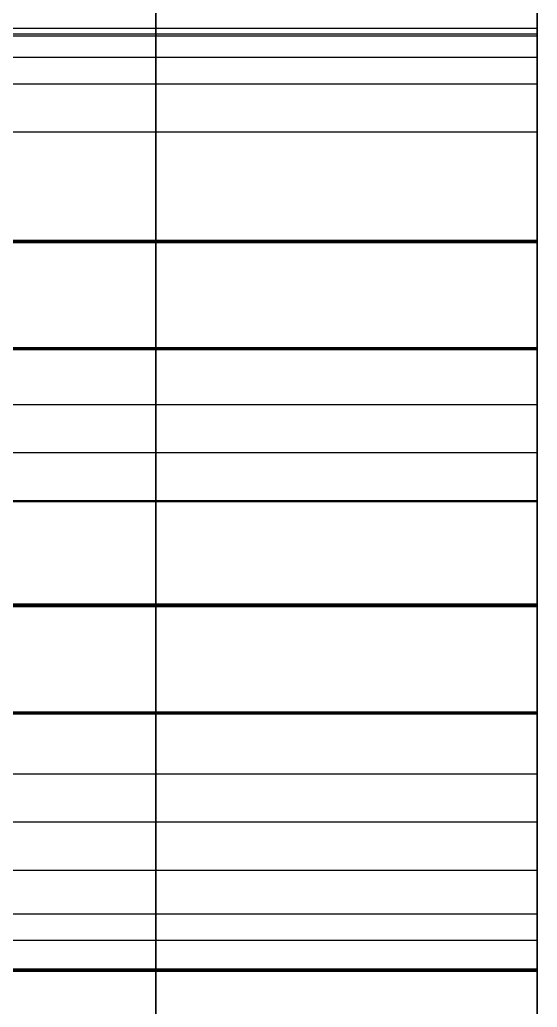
# Model space of a CAD drawing. Header units: millimetres. Extents: x -85 to 1059, y -155 to 155.
# Drawn here: x 1002.59 to 1007, y 11.41 to 19.82 of the extents above; entities that cross this region are included whole.
import ezdxf

# ---------------------------------------------------------------- set-up
doc = ezdxf.new("R2010")
doc.units = ezdxf.units.MM
doc.header["$MEASUREMENT"] = 0
doc.layers.add('Default', color=7, linetype='Continuous', true_color=0x000000)

msp = doc.modelspace()

# ---------------------------------------------------------------- linework, layer by layer
at = {"layer": 'Default'}
msp.add_line((1007, 11.1019, 0.0002), (1007, 140.002, 0.0002), dxfattribs=at)
for points, degree, knots in [([(1007, 0.3488, 139.7504), (1007, -76.9709, 139.7504), (1007, -139.6511, 77.0702), (1007, -139.6511, -0.2498), (1007, -139.6511, -77.5699), (1007, -76.9709, -140.2497), (1007, 0.3488, -140.2497), (1007, 77.6689, -140.2497), (1007, 140.349, -77.5699), (1007, 140.349, -0.2498), (1007, 140.349, 77.0702), (1007, 77.6689, 139.7504), (1007, 0.3488, 139.7504)], 3, [20636, 20636, 20636, 20636, 20637, 20637, 20637, 20638, 20638, 20638, 20639, 20639, 20639, 20640, 20640, 20640, 20640]), ([(1003.75, 0.0018, 140.0004), (1003.75, -77.318, 140.0004), (1003.75, -139.9981, 77.3202), (1003.75, -139.9981, 0.0002), (1003.75, -139.9981, -77.3199), (1003.75, -77.318, -139.9997), (1003.75, 0.0018, -139.9997), (1003.75, 77.3215, -139.9997), (1003.75, 140.002, -77.3199), (1003.75, 140.002, 0.0002), (1003.75, 140.002, 77.3202), (1003.75, 77.3215, 140.0004), (1003.75, 0.0018, 140.0004)], 3, [-1, -1, -1, -1, 0, 0, 0, 1, 1, 1, 2, 2, 2, 3, 3, 3, 3]), ([(1007, 0.0018, 140.0004), (1007, -77.318, 140.0004), (1007, -139.9981, 77.3202), (1007, -139.9981, 0.0002), (1007, -139.9981, -77.3199), (1007, -77.318, -139.9997), (1007, 0.0018, -139.9997), (1007, 77.3215, -139.9997), (1007, 140.002, -77.3199), (1007, 140.002, 0.0002), (1007, 140.002, 77.3202), (1007, 77.3215, 140.0004), (1007, 0.0018, 140.0004)], 3, [-1, -1, -1, -1, 0, 0, 0, 1, 1, 1, 2, 2, 2, 3, 3, 3, 3]), ([(1007, 124.0322, 15.6482), (1007, 116.3332, 77.2989), (1007, 63.7379, 125.0004), (1007, 0.0019, 125.0004), (1007, -17.5054, 125.0004), (1007, -34.1724, 121.4011), (1007, -49.2988, 114.9022)], 3, [595.378082, 595.378082, 595.378082, 595.378082, 596.378082, 596.378082, 596.378082, 597.378082, 597.378082, 597.378082, 597.378082]), ([(1007, -49.627, -114.76), (1007, -34.4135, -121.3481), (1007, -17.6322, -124.9994), (1007, 0.0018, -124.9994), (1007, 63.676, -124.9994), (1007, 116.2304, -77.3892), (1007, 124.0095, -15.8252)], 3, [1200.555169, 1200.555169, 1200.555169, 1200.555169, 1201.555169, 1201.555169, 1201.555169, 1202.555169, 1202.555169, 1202.555169, 1202.555169]), ([(1007, 19.6814, 153.5361), (1007, 19.6833, 153.5271), (1007, 19.6853, 153.5181), (1007, 19.6973, 153.4657), (1007, 19.7093, 153.4133), (1007, 19.7207, 153.3613), (1007, 19.7322, 153.3093), (1007, 19.7437, 153.2572), (1007, 19.7551, 153.2052), (1007, 19.7664, 153.1539), (1007, 19.7777, 153.1025), (1007, 19.7888, 153.0512), (1007, 19.7999, 152.9999), (1007, 19.8109, 152.9489), (1007, 19.8218, 152.8979), (1007, 19.8326, 152.8473), (1007, 19.8433, 152.7967), (1007, 19.8539, 152.746), (1007, 19.8645, 152.6954), (1007, 19.8751, 152.6451), (1007, 19.8857, 152.5949), (1007, 19.8957, 152.5451), (1007, 19.9058, 152.4954), (1007, 19.9162, 152.4455), (1007, 19.9266, 152.3956), (1007, 19.9365, 152.3463), (1007, 19.9463, 152.2971), (1007, 19.956, 152.2481), (1007, 19.9657, 152.1991), (1007, 19.9754, 152.1502), (1007, 19.9851, 152.1013), (1007, 19.9947, 152.0528), (1007, 20.0042, 152.0043), (1007, 20.0134, 151.956), (1007, 20.0225, 151.9077), (1007, 20.0317, 151.8599), (1007, 20.0409, 151.8121), (1007, 20.0499, 151.7644), (1007, 20.0589, 151.7168), (1007, 20.0679, 151.6694), (1007, 20.0769, 151.6219), (1007, 20.0855, 151.5746), (1007, 20.0942, 151.5274), (1007, 20.1016, 151.4875), (1007, 20.109, 151.4476)], 2, [471, 471, 471, 472, 472, 473, 473, 474, 474, 475, 475, 476, 476, 477, 477, 478, 478, 479, 479, 480, 480, 481, 481, 482, 482, 483, 483, 484, 484, 485, 485, 486, 486, 487, 487, 488, 488, 489, 489, 490, 490, 491, 491, 492, 492, 493, 493, 493]), ([(1007, 20.109, -151.9472), (1007, 20.1016, -151.9873), (1007, 20.0942, -152.0273), (1007, 20.0855, -152.0742), (1007, 20.0769, -152.1212), (1007, 20.0679, -152.1688), (1007, 20.0589, -152.2164), (1007, 20.0499, -152.264), (1007, 20.0409, -152.3117), (1007, 20.0317, -152.3596), (1007, 20.0225, -152.4076), (1007, 20.0134, -152.4558), (1007, 20.0042, -152.5039), (1007, 19.9947, -152.5524), (1007, 19.9851, -152.6009), (1007, 19.9754, -152.6498), (1007, 19.9657, -152.6987), (1007, 19.956, -152.7477), (1007, 19.9463, -152.7967), (1007, 19.9365, -152.8461), (1007, 19.9266, -152.8955), (1007, 19.9162, -152.9452), (1007, 19.9058, -152.995), (1007, 19.8957, -153.0447), (1007, 19.8857, -153.0945), (1007, 19.8751, -153.1447), (1007, 19.8645, -153.195), (1007, 19.8539, -153.2455), (1007, 19.8433, -153.2959), (1007, 19.8326, -153.3465), (1007, 19.8218, -153.3972), (1007, 19.8109, -153.4483), (1007, 19.7999, -153.4995), (1007, 19.7888, -153.5506), (1007, 19.7777, -153.6018), (1007, 19.7664, -153.6535), (1007, 19.7551, -153.7051), (1007, 19.7437, -153.7568), (1007, 19.7322, -153.8085), (1007, 19.7207, -153.8607), (1007, 19.7093, -153.9129), (1007, 19.6973, -153.9653), (1007, 19.6853, -154.0177), (1007, 19.6833, -154.0267), (1007, 19.6814, -154.0357)], 2, [9961, 9961, 9961, 9962, 9962, 9963, 9963, 9964, 9964, 9965, 9965, 9966, 9966, 9967, 9967, 9968, 9968, 9969, 9969, 9970, 9970, 9971, 9971, 9972, 9972, 9973, 9973, 9974, 9974, 9975, 9975, 9976, 9976, 9977, 9977, 9978, 9978, 9979, 9979, 9980, 9980, 9981, 9981, 9982, 9982, 9983, 9983, 9983]), ([(1007, 17.9412, 151.7087), (1007, 17.9593, 151.7482), (1007, 17.9775, 151.7877), (1007, 17.9974, 151.8316), (1007, 18.0174, 151.8756), (1007, 18.0373, 151.9193), (1007, 18.0572, 151.9631), (1007, 18.0775, 152.0072), (1007, 18.0978, 152.0512), (1007, 18.1184, 152.0957), (1007, 18.1391, 152.1401), (1007, 18.1599, 152.1844), (1007, 18.1807, 152.2287), (1007, 18.2015, 152.2735), (1007, 18.2223, 152.3183), (1007, 18.2435, 152.3631), (1007, 18.2647, 152.4079), (1007, 18.286, 152.4534), (1007, 18.3073, 152.4989), (1007, 18.329, 152.5444), (1007, 18.3507, 152.5899), (1007, 18.3724, 152.6354), (1007, 18.3941, 152.681), (1007, 18.4162, 152.727), (1007, 18.4382, 152.773), (1007, 18.4606, 152.8192), (1007, 18.483, 152.8655), (1007, 18.5056, 152.9117), (1007, 18.5282, 152.9579), (1007, 18.5509, 153.0048), (1007, 18.5737, 153.0517), (1007, 18.5966, 153.0985), (1007, 18.6195, 153.1452), (1007, 18.6428, 153.1921), (1007, 18.6661, 153.2391), (1007, 18.6896, 153.2865), (1007, 18.713, 153.3339), (1007, 18.7365, 153.3816), (1007, 18.76, 153.4292), (1007, 18.7839, 153.4766), (1007, 18.8079, 153.5241), (1007, 18.8323, 153.5721), (1007, 18.8566, 153.6201), (1007, 18.8607, 153.6283), (1007, 18.8647, 153.6366)], 2, [446, 446, 446, 447.045455, 447.045455, 448.090909, 448.090909, 449.136364, 449.136364, 450.181818, 450.181818, 451.227273, 451.227273, 452.272727, 452.272727, 453.318182, 453.318182, 454.363636, 454.363636, 455.409091, 455.409091, 456.454545, 456.454545, 457.5, 457.5, 458.545455, 458.545455, 459.590909, 459.590909, 460.636364, 460.636364, 461.681818, 461.681818, 462.727273, 462.727273, 463.772727, 463.772727, 464.818182, 464.818182, 465.863636, 465.863636, 466.909091, 466.909091, 467.954545, 467.954545, 469, 469, 469]), ([(1007, 18.8647, -154.1362), (1007, 18.8607, -154.1279), (1007, 18.8566, -154.1196), (1007, 18.8323, -154.0718), (1007, 18.8079, -154.024), (1007, 18.7839, -153.9762), (1007, 18.76, -153.9284), (1007, 18.7365, -153.881), (1007, 18.713, -153.8335), (1007, 18.6896, -153.7861), (1007, 18.6661, -153.7386), (1007, 18.6428, -153.6916), (1007, 18.6195, -153.6445), (1007, 18.5966, -153.5977), (1007, 18.5737, -153.551), (1007, 18.5509, -153.5044), (1007, 18.5282, -153.4578), (1007, 18.5056, -153.4114), (1007, 18.483, -153.3651), (1007, 18.4606, -153.3188), (1007, 18.4382, -153.2726), (1007, 18.4162, -153.2268), (1007, 18.3941, -153.1809), (1007, 18.3724, -153.135), (1007, 18.3507, -153.0892), (1007, 18.329, -153.0437), (1007, 18.3073, -152.9982), (1007, 18.286, -152.953), (1007, 18.2647, -152.9079), (1007, 18.2435, -152.8629), (1007, 18.2223, -152.8179), (1007, 18.2015, -152.7731), (1007, 18.1807, -152.7283), (1007, 18.1599, -152.6838), (1007, 18.1391, -152.6394), (1007, 18.1184, -152.5949), (1007, 18.0978, -152.5505), (1007, 18.0775, -152.5064), (1007, 18.0572, -152.4623), (1007, 18.0373, -152.4186), (1007, 18.0174, -152.3748), (1007, 17.9974, -152.3312), (1007, 17.9775, -152.2877), (1007, 17.9593, -152.2478), (1007, 17.9412, -152.2079)], 2, [9985, 9985, 9985, 9986.045455, 9986.045455, 9987.090909, 9987.090909, 9988.136364, 9988.136364, 9989.181818, 9989.181818, 9990.227273, 9990.227273, 9991.272727, 9991.272727, 9992.318182, 9992.318182, 9993.363636, 9993.363636, 9994.409091, 9994.409091, 9995.454545, 9995.454545, 9996.5, 9996.5, 9997.545455, 9997.545455, 9998.590909, 9998.590909, 9999.636364, 9999.636364, 10000.681818, 10000.681818, 10001.727273, 10001.727273, 10002.772727, 10002.772727, 10003.818182, 10003.818182, 10004.863636, 10004.863636, 10005.909091, 10005.909091, 10006.954545, 10006.954545, 10008, 10008, 10008]), ([(1007, 17.9214, 151.6872), (1007, 17.9226, 151.6875), (1007, 17.9239, 151.6879), (1007, 17.9251, 151.6882), (1007, 17.9263, 151.6886)], 2, [438, 438, 438, 439, 439, 440, 440, 440]), ([(1007, 17.0257, 151.7884), (1007, 17.1721, 151.7724), (1007, 17.3185, 151.7563), (1007, 17.4735, 151.7387), (1007, 17.6286, 151.721), (1007, 17.775, 151.7041), (1007, 17.9214, 151.6872)], 2, [435, 435, 435, 436, 436, 437, 437, 438, 438, 438]), ([(1007, 17.9214, -152.1871), (1007, 17.775, -152.2039), (1007, 17.6286, -152.2206), (1007, 17.4735, -152.2381), (1007, 17.3185, -152.2556), (1007, 17.1721, -152.2718), (1007, 17.0257, -152.288)], 2, [10016, 10016, 10016, 10017, 10017, 10018, 10018, 10019, 10019, 10019]), ([(1007, 17.0162, -152.2986), (1007, 17.0155, -152.3007), (1007, 17.0148, -152.3028), (1007, 17.0141, -152.305), (1007, 17.0133, -152.3071)], 2, [10024, 10024, 10024, 10025, 10025, 10026, 10026, 10026]), ([(1007, 16.5403, 153.8984), (1007, 16.5426, 153.8894), (1007, 16.5449, 153.8804), (1007, 16.5576, 153.8284), (1007, 16.5703, 153.7763), (1007, 16.5831, 153.7243), (1007, 16.596, 153.6723), (1007, 16.6085, 153.6209), (1007, 16.6211, 153.5696), (1007, 16.6332, 153.5183), (1007, 16.6454, 153.4669), (1007, 16.6577, 153.416), (1007, 16.6701, 153.365), (1007, 16.6819, 153.314), (1007, 16.6937, 153.263), (1007, 16.7056, 153.2128), (1007, 16.7174, 153.1625), (1007, 16.729, 153.1122), (1007, 16.7407, 153.062), (1007, 16.7521, 153.012), (1007, 16.7636, 152.9621), (1007, 16.7749, 152.912), (1007, 16.7862, 152.8619), (1007, 16.7974, 152.8127), (1007, 16.8087, 152.7635), (1007, 16.8197, 152.7143), (1007, 16.8306, 152.6651), (1007, 16.8414, 152.616), (1007, 16.8521, 152.567), (1007, 16.8629, 152.5185), (1007, 16.8736, 152.47), (1007, 16.8839, 152.4218), (1007, 16.8941, 152.3737), (1007, 16.9045, 152.3257), (1007, 16.9149, 152.2777), (1007, 16.925, 152.2299), (1007, 16.935, 152.1821), (1007, 16.9449, 152.1345), (1007, 16.9548, 152.0869), (1007, 16.9648, 152.0398), (1007, 16.9749, 151.9927), (1007, 16.9846, 151.9458), (1007, 16.9943, 151.8988), (1007, 17.0022, 151.8588), (1007, 17.0102, 151.8188)], 2, [404, 404, 404, 405, 405, 406, 406, 407, 407, 408, 408, 409, 409, 410, 410, 411, 411, 412, 412, 413, 413, 414, 414, 415, 415, 416, 416, 417, 417, 418, 418, 419, 419, 420, 420, 421, 421, 422, 422, 423, 423, 424, 424, 425, 425, 426, 426, 426]), ([(1007, 17.0102, -152.3187), (1007, 17.0022, -152.3584), (1007, 16.9943, -152.3981), (1007, 16.9846, -152.4452), (1007, 16.9749, -152.4923), (1007, 16.9648, -152.5394), (1007, 16.9548, -152.5865), (1007, 16.9449, -152.6341), (1007, 16.935, -152.6817), (1007, 16.925, -152.7295), (1007, 16.9149, -152.7773), (1007, 16.9045, -152.8253), (1007, 16.8941, -152.8733), (1007, 16.8839, -152.9214), (1007, 16.8736, -152.9696), (1007, 16.8629, -153.0185), (1007, 16.8521, -153.0673), (1007, 16.8414, -153.116), (1007, 16.8306, -153.1647), (1007, 16.8197, -153.2139), (1007, 16.8087, -153.2631), (1007, 16.7974, -153.3125), (1007, 16.7862, -153.3619), (1007, 16.7749, -153.4116), (1007, 16.7636, -153.4614), (1007, 16.7521, -153.5113), (1007, 16.7407, -153.5612), (1007, 16.729, -153.6115), (1007, 16.7174, -153.6617), (1007, 16.7056, -153.7122), (1007, 16.6937, -153.7626), (1007, 16.6819, -153.8136), (1007, 16.6701, -153.8646), (1007, 16.6577, -153.9156), (1007, 16.6454, -153.9665), (1007, 16.6332, -154.0179), (1007, 16.6211, -154.0692), (1007, 16.6085, -154.1207), (1007, 16.596, -154.1722), (1007, 16.5831, -154.2241), (1007, 16.5703, -154.2759), (1007, 16.5576, -154.328), (1007, 16.5449, -154.38), (1007, 16.5426, -154.389), (1007, 16.5403, -154.398)], 2, [10028, 10028, 10028, 10029, 10029, 10030, 10030, 10031, 10031, 10032, 10032, 10033, 10033, 10034, 10034, 10035, 10035, 10036, 10036, 10037, 10037, 10038, 10038, 10039, 10039, 10040, 10040, 10041, 10041, 10042, 10042, 10043, 10043, 10044, 10044, 10045, 10045, 10046, 10046, 10047, 10047, 10048, 10048, 10049, 10049, 10050, 10050, 10050]), ([(1007, 14.8402, 152.0414), (1007, 14.8565, 152.0786), (1007, 14.8727, 152.1158), (1007, 14.8916, 152.1599), (1007, 14.9104, 152.204), (1007, 14.9297, 152.2481), (1007, 14.9489, 152.2922), (1007, 14.9683, 152.3366), (1007, 14.9877, 152.3811), (1007, 15.0073, 152.4259), (1007, 15.0269, 152.4707), (1007, 15.0466, 152.5159), (1007, 15.0664, 152.561), (1007, 15.0863, 152.6062), (1007, 15.1062, 152.6513), (1007, 15.1265, 152.6968), (1007, 15.1468, 152.7423), (1007, 15.1673, 152.7877), (1007, 15.1877, 152.833), (1007, 15.2085, 152.8792), (1007, 15.2294, 152.9254), (1007, 15.2502, 152.9716), (1007, 15.271, 153.0179), (1007, 15.2921, 153.0641), (1007, 15.3133, 153.1103), (1007, 15.3347, 153.1567), (1007, 15.356, 153.2031), (1007, 15.3775, 153.25), (1007, 15.399, 153.2969), (1007, 15.4209, 153.344), (1007, 15.4428, 153.3911), (1007, 15.4647, 153.4384), (1007, 15.4865, 153.4856), (1007, 15.5089, 153.5331), (1007, 15.5313, 153.5805), (1007, 15.5537, 153.6285), (1007, 15.5761, 153.6765), (1007, 15.5989, 153.7243), (1007, 15.6216, 153.7721), (1007, 15.6446, 153.8204), (1007, 15.6675, 153.8688), (1007, 15.6908, 153.9173), (1007, 15.7141, 153.9658)], 2, [380, 380, 380, 381, 381, 382, 382, 383, 383, 384, 384, 385, 385, 386, 386, 387, 387, 388, 388, 389, 389, 390, 390, 391, 391, 392, 392, 393, 393, 394, 394, 395, 395, 396, 396, 397, 397, 398, 398, 399, 399, 400, 400, 401, 401, 401]), ([(1007, 15.7141, -154.4654), (1007, 15.6908, -154.4169), (1007, 15.6675, -154.3684), (1007, 15.6446, -154.3202), (1007, 15.6216, -154.272), (1007, 15.5989, -154.2239), (1007, 15.5761, -154.1757), (1007, 15.5537, -154.1281), (1007, 15.5313, -154.0805), (1007, 15.5089, -154.0329), (1007, 15.4865, -153.9852), (1007, 15.4647, -153.9381), (1007, 15.4428, -153.891), (1007, 15.4209, -153.8438), (1007, 15.399, -153.7965), (1007, 15.3775, -153.7498), (1007, 15.356, -153.703), (1007, 15.3347, -153.6564), (1007, 15.3133, -153.6099), (1007, 15.2921, -153.5635), (1007, 15.271, -153.5171), (1007, 15.2502, -153.4709), (1007, 15.2294, -153.4247), (1007, 15.2085, -153.3788), (1007, 15.1877, -153.333), (1007, 15.1673, -153.2873), (1007, 15.1468, -153.2416), (1007, 15.1265, -153.1961), (1007, 15.1062, -153.1506), (1007, 15.0863, -153.1054), (1007, 15.0664, -153.0603), (1007, 15.0466, -153.0153), (1007, 15.0269, -152.9703), (1007, 15.0073, -152.9255), (1007, 14.9877, -152.8807), (1007, 14.9683, -152.8364), (1007, 14.9489, -152.7921), (1007, 14.9297, -152.7479), (1007, 14.9104, -152.7036), (1007, 14.8916, -152.6597), (1007, 14.8727, -152.6158), (1007, 14.8552, -152.5755), (1007, 14.8378, -152.5353)], 2, [10053, 10053, 10053, 10054.047619, 10054.047619, 10055.095238, 10055.095238, 10056.142857, 10056.142857, 10057.190476, 10057.190476, 10058.238095, 10058.238095, 10059.285714, 10059.285714, 10060.333333, 10060.333333, 10061.380952, 10061.380952, 10062.428571, 10062.428571, 10063.47619, 10063.47619, 10064.52381, 10064.52381, 10065.571429, 10065.571429, 10066.619048, 10066.619048, 10067.666667, 10067.666667, 10068.714286, 10068.714286, 10069.761905, 10069.761905, 10070.809524, 10070.809524, 10071.857143, 10071.857143, 10072.904762, 10072.904762, 10073.952381, 10073.952381, 10075, 10075, 10075]), ([(1007, 14.8353, -152.53), (1007, 14.8341, -152.5281), (1007, 14.8328, -152.5261), (1007, 14.8316, -152.5242), (1007, 14.8304, -152.5223)], 2, [10076, 10076, 10076, 10077, 10077, 10078, 10078, 10078]), ([(1007, 14.8304, -152.5223), (1007, 14.8291, -152.5209), (1007, 14.8279, -152.5194), (1007, 14.8268, -152.5182), (1007, 14.8258, -152.517)], 2, [10078, 10078, 10078, 10079, 10079, 10080, 10080, 10080]), ([(1007, 13.9213, 152.0971), (1007, 14.068, 152.0837), (1007, 14.2148, 152.0703), (1007, 14.37, 152.0562), (1007, 14.5252, 152.0421), (1007, 14.6721, 152.0283), (1007, 14.8191, 152.0146)], 2, [368, 368, 368, 369, 369, 370, 370, 371, 371, 371]), ([(1007, 14.8191, -152.5138), (1007, 14.6721, -152.5277), (1007, 14.5252, -152.5417), (1007, 14.37, -152.556), (1007, 14.2148, -152.5702), (1007, 14.068, -152.5835), (1007, 13.9213, -152.5967)], 2, [10083, 10083, 10083, 10084, 10084, 10085, 10085, 10086, 10086, 10086]), ([(1007, 13.9131, -152.6034), (1007, 13.9123, -152.6052), (1007, 13.9114, -152.6069), (1007, 13.9103, -152.6091), (1007, 13.9093, -152.6112)], 2, [10090, 10090, 10090, 10091, 10091, 10092, 10092, 10092]), ([(1007, 13.905, 152.1267), (1007, 13.9057, 152.1241), (1007, 13.9064, 152.1215), (1007, 13.9071, 152.1186), (1007, 13.9078, 152.1158)], 2, [359, 359, 359, 360, 360, 361, 361, 361]), ([(1007, 13.9064, -152.6207), (1007, 13.8967, -152.6634), (1007, 13.887, -152.7061), (1007, 13.8764, -152.7528), (1007, 13.8659, -152.7996), (1007, 13.8549, -152.8466), (1007, 13.844, -152.8937), (1007, 13.8331, -152.941), (1007, 13.8221, -152.9883), (1007, 13.811, -153.0359), (1007, 13.7999, -153.0835), (1007, 13.7886, -153.1312), (1007, 13.7773, -153.1788), (1007, 13.7659, -153.2271), (1007, 13.7544, -153.2754), (1007, 13.7429, -153.3236), (1007, 13.7315, -153.3718), (1007, 13.7196, -153.4204), (1007, 13.7078, -153.4691), (1007, 13.696, -153.5182), (1007, 13.6842, -153.5672), (1007, 13.6718, -153.6162), (1007, 13.6595, -153.6653), (1007, 13.6473, -153.7147), (1007, 13.6351, -153.764), (1007, 13.6226, -153.814), (1007, 13.6101, -153.8639), (1007, 13.5974, -153.9138), (1007, 13.5847, -153.9637), (1007, 13.5718, -154.014), (1007, 13.5589, -154.0643), (1007, 13.5461, -154.1147), (1007, 13.5332, -154.1652), (1007, 13.52, -154.216), (1007, 13.5067, -154.2668), (1007, 13.4935, -154.3177), (1007, 13.4803, -154.3687), (1007, 13.4663, -154.42), (1007, 13.4524, -154.4714), (1007, 13.4388, -154.523), (1007, 13.4252, -154.5747), (1007, 13.4113, -154.6266), (1007, 13.3974, -154.6784), (1007, 13.3951, -154.6874), (1007, 13.3928, -154.6964)], 2, [10094, 10094, 10094, 10095.045455, 10095.045455, 10096.090909, 10096.090909, 10097.136364, 10097.136364, 10098.181818, 10098.181818, 10099.227273, 10099.227273, 10100.272727, 10100.272727, 10101.318182, 10101.318182, 10102.363636, 10102.363636, 10103.409091, 10103.409091, 10104.454545, 10104.454545, 10105.5, 10105.5, 10106.545455, 10106.545455, 10107.590909, 10107.590909, 10108.636364, 10108.636364, 10109.681818, 10109.681818, 10110.727273, 10110.727273, 10111.772727, 10111.772727, 10112.818182, 10112.818182, 10113.863636, 10113.863636, 10114.909091, 10114.909091, 10115.954545, 10115.954545, 10117, 10117, 10117]), ([(1007, 13.3928, 154.1968), (1007, 13.3951, 154.1878), (1007, 13.3974, 154.1789), (1007, 13.4113, 154.1272), (1007, 13.4252, 154.0755), (1007, 13.4388, 154.0238), (1007, 13.4524, 153.9721), (1007, 13.4663, 153.9208), (1007, 13.4803, 153.8695), (1007, 13.4935, 153.8185), (1007, 13.5067, 153.7675), (1007, 13.52, 153.7165), (1007, 13.5332, 153.6656), (1007, 13.5461, 153.6153), (1007, 13.5589, 153.565), (1007, 13.5718, 153.5146), (1007, 13.5847, 153.4641), (1007, 13.5974, 153.4142), (1007, 13.6101, 153.3643), (1007, 13.6226, 153.3144), (1007, 13.6351, 153.2645), (1007, 13.6473, 153.2152), (1007, 13.6595, 153.166), (1007, 13.6718, 153.1166), (1007, 13.6842, 153.0672), (1007, 13.696, 153.0184), (1007, 13.7078, 152.9695), (1007, 13.7196, 152.921), (1007, 13.7315, 152.8725), (1007, 13.7429, 152.8238), (1007, 13.7544, 152.7751), (1007, 13.7659, 152.7273), (1007, 13.7773, 152.6795), (1007, 13.7886, 152.6316), (1007, 13.7999, 152.5836), (1007, 13.811, 152.5361), (1007, 13.8221, 152.4887), (1007, 13.8331, 152.4414), (1007, 13.844, 152.3941), (1007, 13.8549, 152.3471), (1007, 13.8659, 152.3), (1007, 13.8764, 152.2534), (1007, 13.887, 152.2068), (1007, 13.896, 152.1668), (1007, 13.905, 152.1267)], 2, [337, 337, 337, 338, 338, 339, 339, 340, 340, 341, 341, 342, 342, 343, 343, 344, 344, 345, 345, 346, 346, 347, 347, 348, 348, 349, 349, 350, 350, 351, 351, 352, 352, 353, 353, 354, 354, 355, 355, 356, 356, 357, 357, 358, 358, 359, 359, 359]), ([(1007, 11.7309, 152.3052), (1007, 11.7462, 152.3428), (1007, 11.7615, 152.3804), (1007, 11.7795, 152.4248), (1007, 11.7975, 152.4693), (1007, 11.8159, 152.5137), (1007, 11.8342, 152.5582), (1007, 11.8527, 152.6033), (1007, 11.8713, 152.6485), (1007, 11.89, 152.6937), (1007, 11.9087, 152.7388), (1007, 11.9275, 152.784), (1007, 11.9464, 152.8291), (1007, 11.9653, 152.8748), (1007, 11.9841, 152.9205), (1007, 12.0036, 152.9664), (1007, 12.023, 153.0122), (1007, 12.0425, 153.0581), (1007, 12.0621, 153.1039), (1007, 12.0817, 153.1505), (1007, 12.1013, 153.1971), (1007, 12.1214, 153.2435), (1007, 12.1415, 153.2899), (1007, 12.1618, 153.3368), (1007, 12.1821, 153.3837), (1007, 12.2023, 153.4306), (1007, 12.2226, 153.4775), (1007, 12.2433, 153.525), (1007, 12.2639, 153.5724), (1007, 12.2847, 153.6197), (1007, 12.3055, 153.667), (1007, 12.3267, 153.7148), (1007, 12.3479, 153.7626), (1007, 12.369, 153.8106), (1007, 12.3902, 153.8585), (1007, 12.4117, 153.9067), (1007, 12.4332, 153.9548), (1007, 12.4549, 154.0033), (1007, 12.4766, 154.0519), (1007, 12.4985, 154.1005), (1007, 12.5204, 154.1492), (1007, 12.5426, 154.1981), (1007, 12.5648, 154.2469), (1007, 12.5687, 154.2556), (1007, 12.5726, 154.2642)], 2, [313, 313, 313, 314, 314, 315, 315, 316, 316, 317, 317, 318, 318, 319, 319, 320, 320, 321, 321, 322, 322, 323, 323, 324, 324, 325, 325, 326, 326, 327, 327, 328, 328, 329, 329, 330, 330, 331, 331, 332, 332, 333, 333, 334, 334, 335, 335, 335]), ([(1007, 12.5726, -154.7635), (1007, 12.5687, -154.7552), (1007, 12.5648, -154.7469), (1007, 12.5426, -154.6978), (1007, 12.5204, -154.6488), (1007, 12.4985, -154.6001), (1007, 12.4766, -154.5514), (1007, 12.4549, -154.5029), (1007, 12.4332, -154.4544), (1007, 12.4117, -154.4063), (1007, 12.3902, -154.3581), (1007, 12.369, -154.3101), (1007, 12.3479, -154.2622), (1007, 12.3267, -154.2145), (1007, 12.3055, -154.1669), (1007, 12.2847, -154.1193), (1007, 12.2639, -154.0717), (1007, 12.2433, -154.0244), (1007, 12.2226, -153.9771), (1007, 12.2023, -153.93), (1007, 12.1821, -153.8829), (1007, 12.1618, -153.8364), (1007, 12.1415, -153.7898), (1007, 12.1214, -153.7431), (1007, 12.1013, -153.6963), (1007, 12.0817, -153.6499), (1007, 12.0621, -153.6035), (1007, 12.0425, -153.5577), (1007, 12.023, -153.5118), (1007, 12.0036, -153.4659), (1007, 11.9841, -153.4201), (1007, 11.9653, -153.3744), (1007, 11.9464, -153.3287), (1007, 11.9275, -153.2834), (1007, 11.9087, -153.2381), (1007, 11.89, -153.1929), (1007, 11.8713, -153.1477), (1007, 11.8527, -153.1028), (1007, 11.8342, -153.0578), (1007, 11.8159, -153.0132), (1007, 11.7975, -152.9685), (1007, 11.7795, -152.9243), (1007, 11.7615, -152.88), (1007, 11.7462, -152.8424), (1007, 11.7309, -152.8048)], 2, [10119, 10119, 10119, 10120, 10120, 10121, 10121, 10122, 10122, 10123, 10123, 10124, 10124, 10125, 10125, 10126, 10126, 10127, 10127, 10128, 10128, 10129, 10129, 10130, 10130, 10131, 10131, 10132, 10132, 10133, 10133, 10134, 10134, 10135, 10135, 10136, 10136, 10137, 10137, 10138, 10138, 10139, 10139, 10140, 10140, 10141, 10141, 10141]), ([(1007, 11.7234, 152.2901), (1007, 11.7247, 152.2922), (1007, 11.7259, 152.2943), (1007, 11.7273, 152.2968), (1007, 11.7287, 152.2993)], 2, [310, 310, 310, 311, 311, 312, 312, 312]), ([(1007, 11.7259, -152.7939), (1007, 11.7247, -152.792), (1007, 11.7234, -152.79), (1007, 11.7222, -152.7881), (1007, 11.721, -152.7861)], 2, [10143, 10143, 10143, 10144, 10144, 10145, 10145, 10145]), ([(1007, 11.71, 152.2777), (1007, 11.7111, 152.2781), (1007, 11.7122, 152.2784), (1007, 11.7132, 152.2788), (1007, 11.7143, 152.2791)], 2, [304, 304, 304, 305, 305, 306, 306, 306]), ([(1007, 10.8108, 152.3419), (1007, 10.9577, 152.3319), (1007, 11.1047, 152.3218), (1007, 11.2602, 152.3105), (1007, 11.4158, 152.2993), (1007, 11.5629, 152.2885), (1007, 11.71, 152.2777)], 2, [301, 301, 301, 302, 302, 303, 303, 304, 304, 304]), ([(1007, 11.71, -152.7773), (1007, 11.5629, -152.7881), (1007, 11.4158, -152.7988), (1007, 11.2602, -152.8101), (1007, 11.1047, -152.8214), (1007, 10.9577, -152.8315), (1007, 10.8108, -152.8415)], 2, [10150, 10150, 10150, 10151, 10151, 10152, 10152, 10153, 10153, 10153])]:
    msp.add_open_spline(points, degree=degree, knots=knots, dxfattribs=at)
for points, degree in [([(1007, 19.7476, 15.337), (1007, 19.9147, 15.177), (1007, 20.0818, 15.0169), (1007, 20.2489, 14.8569)], 3), ([(1007, 19.8963, -15.1292), (1007, 19.7646, -15.3011), (1007, 19.6329, -15.473), (1007, 19.5012, -15.645)], 3), ([(1007, 19.7476, 15.337), (998, 19.7476, 15.337), (989, 19.7476, 15.337)], 2), ([(1007, 19.6987, -15.3871), (998, 19.6987, -15.3871), (989, 19.6987, -15.3871)], 2), ([(1007, 2.4611, 24.8821), (1007, 9.479, 24.1967), (1007, 15.6462, 20.61), (1007, 19.7476, 15.337)], 3), ([(1007, 19.6814, 153.5361), (1003.75, 19.6814, 153.5361), (1000.5, 19.6814, 153.5361)], 2), ([(1007, 19.6814, -154.0357), (1003.75, 19.6814, -154.0357), (1000.5, 19.6814, -154.0357)], 2), ([(1007, 19.2732, 153.5904), (1007, 19.4773, 153.5633), (1007, 19.6814, 153.5361)], 2), ([(1007, 19.6814, -154.0357), (1007, 19.4773, -154.0628), (1007, 19.2732, -154.09)], 2), ([(1007, 19.5012, -15.645), (998, 19.5012, -15.645), (989, 19.5012, -15.645)], 2), ([(1007, 19.5012, -15.645), (1007, 15.379, -20.7761), (1007, 9.2738, -24.2467), (1007, 2.3477, -24.8909)], 3), ([(1007, 19.2732, 153.5904), (1003.75, 19.2732, 153.5904), (1000.5, 19.2732, 153.5904)], 2), ([(1007, 19.2732, -154.09), (1003.75, 19.2732, -154.09), (1000.5, 19.2732, -154.09)], 2), ([(1007, 18.8647, 153.6366), (1007, 19.069, 153.6135), (1007, 19.2732, 153.5904)], 2), ([(1007, 19.2732, -154.09), (1007, 19.069, -154.1131), (1007, 18.8647, -154.1362)], 2), ([(1007, 18.8647, 153.6366), (1003.75, 18.8647, 153.6366), (1000.5, 18.8647, 153.6366)], 2), ([(1007, 18.8647, -154.1362), (1003.75, 18.8647, -154.1362), (1000.5, 18.8647, -154.1362)], 2), ([(1007, 17.9412, 151.7087), (1003.75, 17.9412, 151.7087), (1000.5, 17.9412, 151.7087)], 2), ([(1007, 17.9412, -152.2079), (1003.75, 17.9412, -152.2079), (1000.5, 17.9412, -152.2079)], 2), ([(1007, 17.9383, 151.7031), (1003.75, 17.9383, 151.7031), (1000.5, 17.9383, 151.7031)], 2), ([(1007, 17.9383, -152.2034), (1003.75, 17.9383, -152.2034), (1000.5, 17.9383, -152.2034)], 2), ([(1007, 17.9359, 151.6992), (1003.75, 17.9359, 151.6992), (1000.5, 17.9359, 151.6992)], 2), ([(1007, 17.9359, -152.1988), (1003.75, 17.9359, -152.1988), (1000.5, 17.9359, -152.1988)], 2), ([(1007, 17.9334, 151.6956), (1003.75, 17.9334, 151.6956), (1000.5, 17.9334, 151.6956)], 2), ([(1007, 17.9334, -152.1952), (1003.75, 17.9334, -152.1952), (1000.5, 17.9334, -152.1952)], 2), ([(1007, 17.9313, 151.6928), (1003.75, 17.9313, 151.6928), (1000.5, 17.9313, 151.6928)], 2), ([(1007, 17.9313, -152.1924), (1003.75, 17.9313, -152.1924), (1000.5, 17.9313, -152.1924)], 2), ([(1007, 17.9285, 151.6907), (1003.75, 17.9285, 151.6907), (1000.5, 17.9285, 151.6907)], 2), ([(1007, 17.9285, -152.19), (1003.75, 17.9285, -152.19), (1000.5, 17.9285, -152.19)], 2), ([(1007, 17.9263, 151.6886), (1003.75, 17.9263, 151.6886), (1000.5, 17.9263, 151.6886)], 2), ([(1007, 17.9263, -152.1885), (1003.75, 17.9263, -152.1885), (1000.5, 17.9263, -152.1885)], 2), ([(1007, 17.9383, 151.7031), (1007, 17.9397, 151.7059), (1007, 17.9412, 151.7087)], 2), ([(1007, 17.9412, -152.2079), (1007, 17.9397, -152.2057), (1007, 17.9383, -152.2034)], 2), ([(1007, 17.9359, 151.6992), (1007, 17.9371, 151.7011), (1007, 17.9383, 151.7031)], 2), ([(1007, 17.9383, -152.2034), (1007, 17.9371, -152.2011), (1007, 17.9359, -152.1988)], 2), ([(1007, 17.9334, 151.6956), (1007, 17.9346, 151.6974), (1007, 17.9359, 151.6992)], 2), ([(1007, 17.9359, -152.1988), (1007, 17.9346, -152.197), (1007, 17.9334, -152.1952)], 2), ([(1007, 17.9313, 151.6928), (1007, 17.9323, 151.6942), (1007, 17.9334, 151.6956)], 2), ([(1007, 17.9334, -152.1952), (1007, 17.9323, -152.1938), (1007, 17.9313, -152.1924)], 2), ([(1007, 17.9285, 151.6907), (1007, 17.9299, 151.6918), (1007, 17.9313, 151.6928)], 2), ([(1007, 17.9313, -152.1924), (1007, 17.9299, -152.1912), (1007, 17.9285, -152.19)], 2), ([(1007, 17.9263, 151.6886), (1007, 17.9274, 151.6897), (1007, 17.9285, 151.6907)], 2), ([(1007, 17.9285, -152.19), (1007, 17.9274, -152.1892), (1007, 17.9263, -152.1885)], 2), ([(1007, 17.9263, -152.1885), (1007, 17.9251, -152.188), (1007, 17.9239, -152.1875)], 2), ([(1007, 17.9239, -152.1875), (1003.75, 17.9239, -152.1875), (1000.5, 17.9239, -152.1875)], 2), ([(1007, 17.9214, 151.6872), (1003.75, 17.9214, 151.6872), (1000.5, 17.9214, 151.6872)], 2), ([(1007, 17.9214, -152.1871), (1003.75, 17.9214, -152.1871), (1000.5, 17.9214, -152.1871)], 2), ([(1007, 17.9239, -152.1875), (1007, 17.9226, -152.1873), (1007, 17.9214, -152.1871)], 2), ([(1007, 17.0257, 151.7884), (1003.75, 17.0257, 151.7884), (1000.5, 17.0257, 151.7884)], 2), ([(1007, 17.0257, -152.288), (1003.75, 17.0257, -152.288), (1000.5, 17.0257, -152.288)], 2), ([(1007, 17.0239, 151.7891), (1003.75, 17.0239, 151.7891), (1000.5, 17.0239, 151.7891)], 2), ([(1007, 17.0239, -152.2891), (1003.75, 17.0239, -152.2891), (1000.5, 17.0239, -152.2891)], 2), ([(1007, 17.0218, 151.7905), (1003.75, 17.0218, 151.7905), (1000.5, 17.0218, 151.7905)], 2), ([(1007, 17.0218, -152.2905), (1003.75, 17.0218, -152.2905), (1000.5, 17.0218, -152.2905)], 2), ([(1007, 17.0201, 151.7927), (1003.75, 17.0201, 151.7927), (1000.5, 17.0201, 151.7927)], 2), ([(1007, 17.0201, -152.2923), (1003.75, 17.0201, -152.2923), (1000.5, 17.0201, -152.2923)], 2), ([(1007, 17.0183, 151.7955), (1003.75, 17.0183, 151.7955), (1000.5, 17.0183, 151.7955)], 2), ([(1007, 17.0183, -152.2951), (1003.75, 17.0183, -152.2951), (1000.5, 17.0183, -152.2951)], 2), ([(1007, 17.0162, 151.799), (1003.75, 17.0162, 151.799), (1000.5, 17.0162, 151.799)], 2), ([(1007, 17.0162, -152.2986), (1003.75, 17.0162, -152.2986), (1000.5, 17.0162, -152.2986)], 2), ([(1007, 17.0148, 151.8029), (1003.75, 17.0148, 151.8029), (1000.5, 17.0148, 151.8029)], 2), ([(1007, 17.0133, 151.8078), (1003.75, 17.0133, 151.8078), (1000.5, 17.0133, 151.8078)], 2), ([(1007, 17.0133, -152.3071), (1003.75, 17.0133, -152.3071), (1000.5, 17.0133, -152.3071)], 2), ([(1007, 17.0116, 151.8135), (1003.75, 17.0116, 151.8135), (1000.5, 17.0116, 151.8135)], 2), ([(1007, 17.0116, -152.3127), (1003.75, 17.0116, -152.3127), (1000.5, 17.0116, -152.3127)], 2), ([(1007, 17.0102, 151.8188), (1003.75, 17.0102, 151.8188), (1000.5, 17.0102, 151.8188)], 2), ([(1007, 17.0102, -152.3187), (1003.75, 17.0102, -152.3187), (1000.5, 17.0102, -152.3187)], 2), ([(1007, 17.0239, 151.7891), (1007, 17.0248, 151.7888), (1007, 17.0257, 151.7884)], 2), ([(1007, 17.0257, -152.288), (1007, 17.0248, -152.2886), (1007, 17.0239, -152.2891)], 2), ([(1007, 17.0218, 151.7905), (1007, 17.0229, 151.7898), (1007, 17.0239, 151.7891)], 2), ([(1007, 17.0239, -152.2891), (1007, 17.0229, -152.2898), (1007, 17.0218, -152.2905)], 2), ([(1007, 17.0201, 151.7927), (1007, 17.0209, 151.7916), (1007, 17.0218, 151.7905)], 2), ([(1007, 17.0218, -152.2905), (1007, 17.0209, -152.2914), (1007, 17.0201, -152.2923)], 2), ([(1007, 17.0183, 151.7955), (1007, 17.0192, 151.7941), (1007, 17.0201, 151.7927)], 2), ([(1007, 17.0201, -152.2923), (1007, 17.0192, -152.2937), (1007, 17.0183, -152.2951)], 2), ([(1007, 17.0162, 151.799), (1007, 17.0172, 151.7972), (1007, 17.0183, 151.7955)], 2), ([(1007, 17.0183, -152.2951), (1007, 17.0172, -152.2968), (1007, 17.0162, -152.2986)], 2), ([(1007, 17.0148, 151.8029), (1007, 17.0155, 151.801), (1007, 17.0162, 151.799)], 2), ([(1007, 17.0133, 151.8078), (1007, 17.0141, 151.8054), (1007, 17.0148, 151.8029)], 2), ([(1007, 17.0116, 151.8135), (1007, 17.0125, 151.8107), (1007, 17.0133, 151.8078)], 2), ([(1007, 17.0133, -152.3071), (1007, 17.0125, -152.3099), (1007, 17.0116, -152.3127)], 2), ([(1007, 17.0102, 151.8188), (1007, 17.0109, 151.8161), (1007, 17.0116, 151.8135)], 2), ([(1007, 17.0116, -152.3127), (1007, 17.0109, -152.3157), (1007, 17.0102, -152.3187)], 2), ([(1007, 16.5403, 153.8984), (1003.75, 16.5403, 153.8984), (1000.5, 16.5403, 153.8984)], 2), ([(1007, 16.5403, -154.398), (1003.75, 16.5403, -154.398), (1000.5, 16.5403, -154.398)], 2), ([(1007, 16.1314, 153.9446), (1007, 16.3358, 153.9215), (1007, 16.5403, 153.8984)], 2), ([(1007, 16.5403, -154.398), (1007, 16.3358, -154.4211), (1007, 16.1314, -154.4442)], 2), ([(1007, 16.1314, 153.9446), (1003.75, 16.1314, 153.9446), (1000.5, 16.1314, 153.9446)], 2), ([(1007, 16.1314, -154.4442), (1003.75, 16.1314, -154.4442), (1000.5, 16.1314, -154.4442)], 2), ([(1007, 15.7215, 153.9824), (1007, 15.9264, 153.9635), (1007, 16.1314, 153.9446)], 2), ([(1007, 16.1314, -154.4442), (1007, 15.9264, -154.4631), (1007, 15.7215, -154.4819)], 2), ([(1007, 15.7215, 153.9824), (1003.75, 15.7215, 153.9824), (1000.5, 15.7215, 153.9824)], 2), ([(1007, 15.7215, -154.4819), (1003.75, 15.7215, -154.4819), (1000.5, 15.7215, -154.4819)], 2), ([(1007, 15.7141, 153.9658), (1003.75, 15.7141, 153.9658), (1000.5, 15.7141, 153.9658)], 2), ([(1007, 15.7141, -154.4654), (1003.75, 15.7141, -154.4654), (1000.5, 15.7141, -154.4654)], 2), ([(1007, 15.7141, 153.9658), (1007, 15.7178, 153.9741), (1007, 15.7215, 153.9824)], 2), ([(1007, 15.7215, -154.4819), (1007, 15.7178, -154.4737), (1007, 15.7141, -154.4654)], 2), ([(1007, 14.8402, 152.0414), (1003.75, 14.8402, 152.0414), (1000.5, 14.8402, 152.0414)], 2), ([(1007, 14.8378, 152.0354), (1003.75, 14.8378, 152.0354), (1000.5, 14.8378, 152.0354)], 2), ([(1007, 14.8378, -152.5353), (1003.75, 14.8378, -152.5353), (1000.5, 14.8378, -152.5353)], 2), ([(1007, 14.8353, 152.0304), (1003.75, 14.8353, 152.0304), (1000.5, 14.8353, 152.0304)], 2), ([(1007, 14.8353, -152.53), (1003.75, 14.8353, -152.53), (1000.5, 14.8353, -152.53)], 2), ([(1007, 14.8328, 152.0262), (1003.75, 14.8328, 152.0262), (1000.5, 14.8328, 152.0262)], 2), ([(1007, 14.8304, 152.0227), (1003.75, 14.8304, 152.0227), (1000.5, 14.8304, 152.0227)], 2), ([(1007, 14.8304, -152.5223), (1003.75, 14.8304, -152.5223), (1000.5, 14.8304, -152.5223)], 2), ([(1007, 14.8279, 152.0202), (1003.75, 14.8279, 152.0202), (1000.5, 14.8279, 152.0202)], 2), ([(1007, 14.8258, 152.0174), (1003.75, 14.8258, 152.0174), (1000.5, 14.8258, 152.0174)], 2), ([(1007, 14.8258, -152.517), (1003.75, 14.8258, -152.517), (1000.5, 14.8258, -152.517)], 2), ([(1007, 14.823, 152.016), (1003.75, 14.823, 152.016), (1000.5, 14.823, 152.016)], 2), ([(1007, 14.823, -152.5152), (1003.75, 14.823, -152.5152), (1000.5, 14.823, -152.5152)], 2), ([(1007, 14.8208, 152.0146), (1003.75, 14.8208, 152.0146), (1000.5, 14.8208, 152.0146)], 2), ([(1007, 14.8208, -152.5142), (1003.75, 14.8208, -152.5142), (1000.5, 14.8208, -152.5142)], 2), ([(1007, 14.8191, 152.0146), (1003.75, 14.8191, 152.0146), (1000.5, 14.8191, 152.0146)], 2), ([(1007, 14.8191, -152.5138), (1003.75, 14.8191, -152.5138), (1000.5, 14.8191, -152.5138)], 2), ([(1007, 14.8378, 152.0354), (1007, 14.839, 152.0384), (1007, 14.8402, 152.0414)], 2), ([(1007, 14.8353, 152.0304), (1007, 14.8365, 152.0329), (1007, 14.8378, 152.0354)], 2), ([(1007, 14.8378, -152.5353), (1007, 14.8365, -152.5327), (1007, 14.8353, -152.53)], 2), ([(1007, 14.8328, 152.0262), (1007, 14.8341, 152.0283), (1007, 14.8353, 152.0304)], 2), ([(1007, 14.8304, 152.0227), (1007, 14.8316, 152.0244), (1007, 14.8328, 152.0262)], 2), ([(1007, 14.8279, 152.0202), (1007, 14.8291, 152.0214), (1007, 14.8304, 152.0227)], 2), ([(1007, 14.8258, 152.0174), (1007, 14.8268, 152.0188), (1007, 14.8279, 152.0202)], 2), ([(1007, 14.823, 152.016), (1007, 14.8244, 152.0167), (1007, 14.8258, 152.0174)], 2), ([(1007, 14.8258, -152.517), (1007, 14.8244, -152.5161), (1007, 14.823, -152.5152)], 2), ([(1007, 14.8208, 152.0146), (1007, 14.8219, 152.0153), (1007, 14.823, 152.016)], 2), ([(1007, 14.823, -152.5152), (1007, 14.8219, -152.5147), (1007, 14.8208, -152.5142)], 2), ([(1007, 14.8191, 152.0146), (1007, 14.82, 152.0146), (1007, 14.8208, 152.0146)], 2), ([(1007, 14.8208, -152.5142), (1007, 14.82, -152.514), (1007, 14.8191, -152.5138)], 2), ([(1007, 13.9213, 152.0971), (1003.75, 13.9213, 152.0971), (1000.5, 13.9213, 152.0971)], 2), ([(1007, 13.9213, -152.5967), (1003.75, 13.9213, -152.5967), (1000.5, 13.9213, -152.5967)], 2), ([(1007, 13.9191, 152.0978), (1003.75, 13.9191, 152.0978), (1000.5, 13.9191, 152.0978)], 2), ([(1007, 13.9191, -152.5974), (1003.75, 13.9191, -152.5974), (1000.5, 13.9191, -152.5974)], 2), ([(1007, 13.917, 152.0992), (1003.75, 13.917, 152.0992), (1000.5, 13.917, 152.0992)], 2), ([(1007, 13.917, -152.5988), (1003.75, 13.917, -152.5988), (1000.5, 13.917, -152.5988)], 2), ([(1007, 13.9149, 152.1013), (1003.75, 13.9149, 152.1013), (1000.5, 13.9149, 152.1013)], 2), ([(1007, 13.9149, -152.6009), (1003.75, 13.9149, -152.6009), (1000.5, 13.9149, -152.6009)], 2), ([(1007, 13.9131, 152.1042), (1003.75, 13.9131, 152.1042), (1000.5, 13.9131, 152.1042)], 2), ([(1007, 13.9131, -152.6034), (1003.75, 13.9131, -152.6034), (1000.5, 13.9131, -152.6034)], 2), ([(1007, 13.9114, 152.1077), (1003.75, 13.9114, 152.1077), (1000.5, 13.9114, 152.1077)], 2), ([(1007, 13.9093, 152.1116), (1003.75, 13.9093, 152.1116), (1000.5, 13.9093, 152.1116)], 2), ([(1007, 13.9093, -152.6112), (1003.75, 13.9093, -152.6112), (1000.5, 13.9093, -152.6112)], 2), ([(1007, 13.9078, 152.1158), (1003.75, 13.9078, 152.1158), (1000.5, 13.9078, 152.1158)], 2), ([(1007, 13.9078, -152.6158), (1003.75, 13.9078, -152.6158), (1000.5, 13.9078, -152.6158)], 2), ([(1007, 13.9064, -152.6207), (1003.75, 13.9064, -152.6207), (1000.5, 13.9064, -152.6207)], 2), ([(1007, 13.905, 152.1267), (1003.75, 13.905, 152.1267), (1000.5, 13.905, 152.1267)], 2), ([(1007, 13.9191, 152.0978), (1007, 13.9202, 152.0975), (1007, 13.9213, 152.0971)], 2), ([(1007, 13.9213, -152.5967), (1007, 13.9202, -152.5971), (1007, 13.9191, -152.5974)], 2), ([(1007, 13.917, 152.0992), (1007, 13.9181, 152.0985), (1007, 13.9191, 152.0978)], 2), ([(1007, 13.9191, -152.5974), (1007, 13.9181, -152.5981), (1007, 13.917, -152.5988)], 2), ([(1007, 13.9149, 152.1013), (1007, 13.916, 152.1003), (1007, 13.917, 152.0992)], 2), ([(1007, 13.917, -152.5988), (1007, 13.916, -152.5999), (1007, 13.9149, -152.6009)], 2), ([(1007, 13.9131, 152.1042), (1007, 13.914, 152.1028), (1007, 13.9149, 152.1013)], 2), ([(1007, 13.9149, -152.6009), (1007, 13.914, -152.6022), (1007, 13.9131, -152.6034)], 2), ([(1007, 13.9114, 152.1077), (1007, 13.9123, 152.1059), (1007, 13.9131, 152.1042)], 2), ([(1007, 13.9093, 152.1116), (1007, 13.9103, 152.1096), (1007, 13.9114, 152.1077)], 2), ([(1007, 13.9078, 152.1158), (1007, 13.9086, 152.1137), (1007, 13.9093, 152.1116)], 2), ([(1007, 13.9093, -152.6112), (1007, 13.9086, -152.6135), (1007, 13.9078, -152.6158)], 2), ([(1007, 13.9078, -152.6158), (1007, 13.9071, -152.6182), (1007, 13.9064, -152.6207)], 2), ([(1007, 13.3928, 154.1968), (1003.75, 13.3928, 154.1968), (1000.5, 13.3928, 154.1968)], 2), ([(1007, 13.3928, -154.6964), (1003.75, 13.3928, -154.6964), (1000.5, 13.3928, -154.6964)], 2), ([(1007, 12.9825, 154.2346), (1007, 13.1877, 154.2157), (1007, 13.3928, 154.1968)], 2), ([(1007, 13.3928, -154.6964), (1007, 13.1877, -154.7151), (1007, 12.9825, -154.7338)], 2), ([(1007, 12.9825, 154.2346), (1003.75, 12.9825, 154.2346), (1000.5, 12.9825, 154.2346)], 2), ([(1007, 12.9825, -154.7338), (1003.75, 12.9825, -154.7338), (1000.5, 12.9825, -154.7338)], 2), ([(1007, 12.5726, 154.2642), (1007, 12.7775, 154.2494), (1007, 12.9825, 154.2346)], 2), ([(1007, 12.9825, -154.7338), (1007, 12.7775, -154.7486), (1007, 12.5726, -154.7635)], 2), ([(1007, 12.5726, 154.2642), (1003.75, 12.5726, 154.2642), (1000.5, 12.5726, 154.2642)], 2), ([(1007, 12.5726, -154.7635), (1003.75, 12.5726, -154.7635), (1000.5, 12.5726, -154.7635)], 2), ([(1007, 12.198, 21.8299), (998, 12.198, 21.8299), (989, 12.198, 21.8299)], 2), ([(1007, 11.9759, -21.9506), (998, 11.9759, -21.9506), (989, 11.9759, -21.9506)], 2), ([(1007, 11.7309, 152.3052), (1003.75, 11.7309, 152.3052), (1000.5, 11.7309, 152.3052)], 2), ([(1007, 11.7309, -152.8048), (1003.75, 11.7309, -152.8048), (1000.5, 11.7309, -152.8048)], 2), ([(1007, 11.7287, 152.2993), (1003.75, 11.7287, 152.2993), (1000.5, 11.7287, 152.2993)], 2), ([(1007, 11.7287, -152.7988), (1003.75, 11.7287, -152.7988), (1000.5, 11.7287, -152.7988)], 2), ([(1007, 11.7259, -152.7939), (1003.75, 11.7259, -152.7939), (1000.5, 11.7259, -152.7939)], 2), ([(1007, 11.7234, 152.2901), (1003.75, 11.7234, 152.2901), (1000.5, 11.7234, 152.2901)], 2), ([(1007, 11.721, 152.2869), (1003.75, 11.721, 152.2869), (1000.5, 11.721, 152.2869)], 2), ([(1007, 11.721, -152.7861), (1003.75, 11.721, -152.7861), (1000.5, 11.721, -152.7861)], 2), ([(1007, 11.7189, 152.2834), (1003.75, 11.7189, 152.2834), (1000.5, 11.7189, 152.2834)], 2), ([(1007, 11.7189, -152.783), (1003.75, 11.7189, -152.783), (1000.5, 11.7189, -152.783)], 2), ([(1007, 11.7164, 152.2813), (1003.75, 11.7164, 152.2813), (1000.5, 11.7164, 152.2813)], 2), ([(1007, 11.7164, -152.7805), (1003.75, 11.7164, -152.7805), (1000.5, 11.7164, -152.7805)], 2), ([(1007, 11.7143, 152.2791), (1003.75, 11.7143, 152.2791), (1000.5, 11.7143, 152.2791)], 2), ([(1007, 11.7143, -152.7787), (1003.75, 11.7143, -152.7787), (1000.5, 11.7143, -152.7787)], 2), ([(1007, 11.7122, -152.7777), (1003.75, 11.7122, -152.7777), (1000.5, 11.7122, -152.7777)], 2), ([(1007, 11.71, 152.2777), (1003.75, 11.71, 152.2777), (1000.5, 11.71, 152.2777)], 2), ([(1007, 11.71, -152.7773), (1003.75, 11.71, -152.7773), (1000.5, 11.71, -152.7773)], 2), ([(1007, 11.7287, 152.2993), (1007, 11.7298, 152.3022), (1007, 11.7309, 152.3052)], 2), ([(1007, 11.7309, -152.8048), (1007, 11.7298, -152.8018), (1007, 11.7287, -152.7988)], 2), ([(1007, 11.7287, -152.7988), (1007, 11.7273, -152.7964), (1007, 11.7259, -152.7939)], 2), ([(1007, 11.721, 152.2869), (1007, 11.7222, 152.2885), (1007, 11.7234, 152.2901)], 2), ([(1007, 11.7189, 152.2834), (1007, 11.7199, 152.2851), (1007, 11.721, 152.2869)], 2), ([(1007, 11.721, -152.7861), (1007, 11.7199, -152.7846), (1007, 11.7189, -152.783)], 2), ([(1007, 11.7164, 152.2813), (1007, 11.7176, 152.2823), (1007, 11.7189, 152.2834)], 2), ([(1007, 11.7189, -152.783), (1007, 11.7176, -152.7817), (1007, 11.7164, -152.7805)], 2), ([(1007, 11.7143, 152.2791), (1007, 11.7153, 152.2802), (1007, 11.7164, 152.2813)], 2), ([(1007, 11.7164, -152.7805), (1007, 11.7153, -152.7796), (1007, 11.7143, -152.7787)], 2), ([(1007, 11.7143, -152.7787), (1007, 11.7132, -152.7782), (1007, 11.7122, -152.7777)], 2), ([(1007, 11.7122, -152.7777), (1007, 11.7111, -152.7775), (1007, 11.71, -152.7773)], 2)]:
    msp.add_open_spline(points, degree=degree, dxfattribs=at)

doc.saveas('drawing.dxf')
